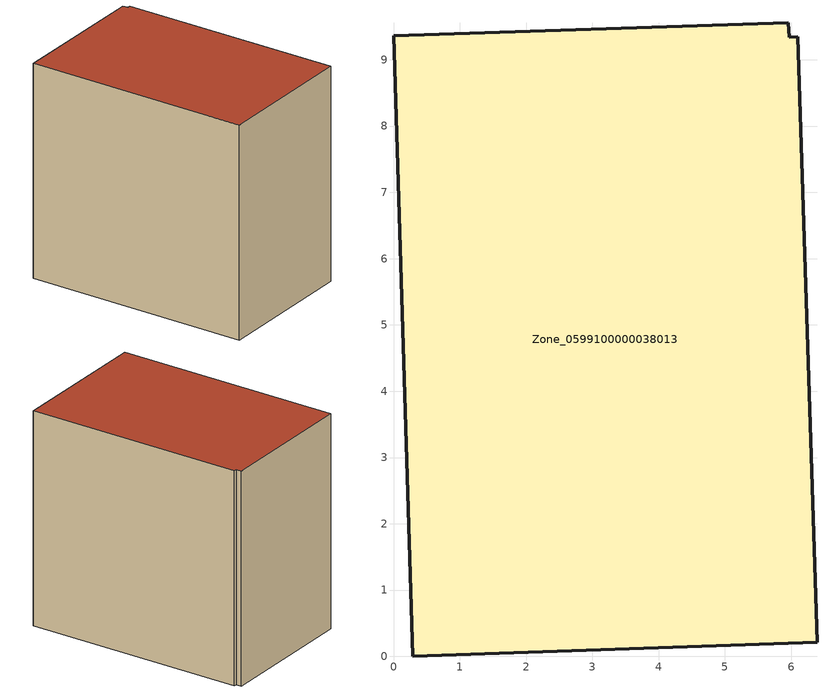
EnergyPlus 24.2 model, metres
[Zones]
Zone_0599100000038013
 floor ground (C_G): 0.29,0 0,9.36 5.96,9.56 5.97,9.34 6.1,9.35 6.39,0.21 z3.71
 wall outside (C_F): 0.29,0 6.39,0.21 6.1,9.35 5.97,9.34 5.96,9.56 0,9.36 0.29,0 z3.71:12.68
 roof outside (C_R): 0,9.36 0.29,0 6.39,0.21 6.1,9.35 5.97,9.34 5.96,9.56 z12.68
[BUILDING]
Pand.0599100000038013: North Axis=0; Terrain=City; Loads Convergence Tolerance Value=0.04; Temperature Convergence Tolerance Value=0.4; Solar Distribution=FullExterior; Maximum Number of Warmup Days=25; Minimum Number of Warmup Days=1
[Site:Location]
Rotterdam.The.Hague.AP_ZH_NLD Design_Conditions: Latitude=51.96; Longitude=4.45; Time Zone=1; Elevation=-4.5
[SITE:GROUNDTEMPERATURE:BUILDINGSURFACE]
18, 18, 18, 18, 18, 18, 18, 18, 18, 18, 18, 18
[MATERIAL] Thermal Absorptance=0.9; Solar Absorptance=0.7; Visible Absorptance=0.7
Name | Roughness | Thickness | Conductivity | Density | Specific Heat
G.TI.1975-1991 | MediumSmooth | 0.15 | 0.288461 | 540 | 1210
F.TI.1975-1991 | Rough | 0.3 | 0.230769 | 1920 | 840
R.TI.1975-1991 | MediumRough | 0.2 | 0.153846 | 1500 | 1000
[CONSTRUCTION]
C_G: G.TI.1975-1991
C_F: F.TI.1975-1991
C_R: R.TI.1975-1991
[ZONE]
Zone_0599100000038013: Type=1; Multiplier=1; Ceiling Height=Autocalculate; Volume=Autocalculate; Floor Area=autocalculate; Part of Total Floor Area=Yes
[ZONEINFILTRATION:DESIGNFLOWRATE]
Infil_Zone_0599100000038013: Zone or ZoneList or Space or SpaceList=Zone_0599100000038013; Schedule=AlwaysOn; Design Flow Rate Calculation Method=Flow/Area; Flow Rate per Floor Area=0.003; Constant Term Coefficient=1; Temperature Term Coefficient=0; Velocity Term Coefficient=0; Velocity Squared Term Coefficient=0
[HVACTEMPLATE:ZONE:IDEALLOADSAIRSYSTEM]
Zone_0599100000038013: Maximum Heating Supply Air Temperature=50; Minimum Cooling Supply Air Temperature=13; Maximum Heating Supply Air Humidity Ratio=0.0156; Minimum Cooling Supply Air Humidity Ratio=0.0077; Heating Limit=NoLimit; Cooling Limit=NoLimit; Dehumidification Control Type=ConstantSensibleHeatRatio; Cooling Sensible Heat Ratio=0.7; Dehumidification Setpoint=60; Humidification Control Type=None; Humidification Setpoint=30; Outdoor Air Method=None; Outdoor Air Flow Rate per Person=0.00944; Outdoor Air Flow Rate per Zone Floor Area=0; Outdoor Air Flow Rate per Zone=0; Demand Controlled Ventilation Type=None; Outdoor Air Economizer Type=NoEconomizer; Heat Recovery Type=None; Sensible Heat Recovery Effectiveness=0.7; Latent Heat Recovery Effectiveness=0.65
[ZONECONTROL:THERMOSTAT]
ThermostatControl_Zone_0599100000038013: Zone or ZoneList=Zone_0599100000038013; Control Type Schedule=DualSetpointControlType; Control 1=Thermostat_Zone_0599100000038013; Temperature Difference Between Cutout And Setpoint=0
[THERMOSTATSETPOINT:DUALSETPOINT]
Thermostat_Zone_0599100000038013: Heating Setpoint Temperature Schedule=HeatingSetpoint_Zone_0599100000038013; Cooling Setpoint Temperature Schedule=CoolingSetpoint_Zone_0599100000038013
[SCHEDULE:COMPACT]
HeatingSetpoint_Zone_0599100000038013: Through: 12/31, For: AllDays, Until: 24:00, 21
CoolingSetpoint_Zone_0599100000038013: Through: 12/31, For: AllDays, Until: 24:00, 24
DualSetpointControlType: Through: 12/31, For: AllDays, Until: 24:00, 4
AlwaysOn: Through: 12/31, For: AllDays, Until: 24:00, 1
